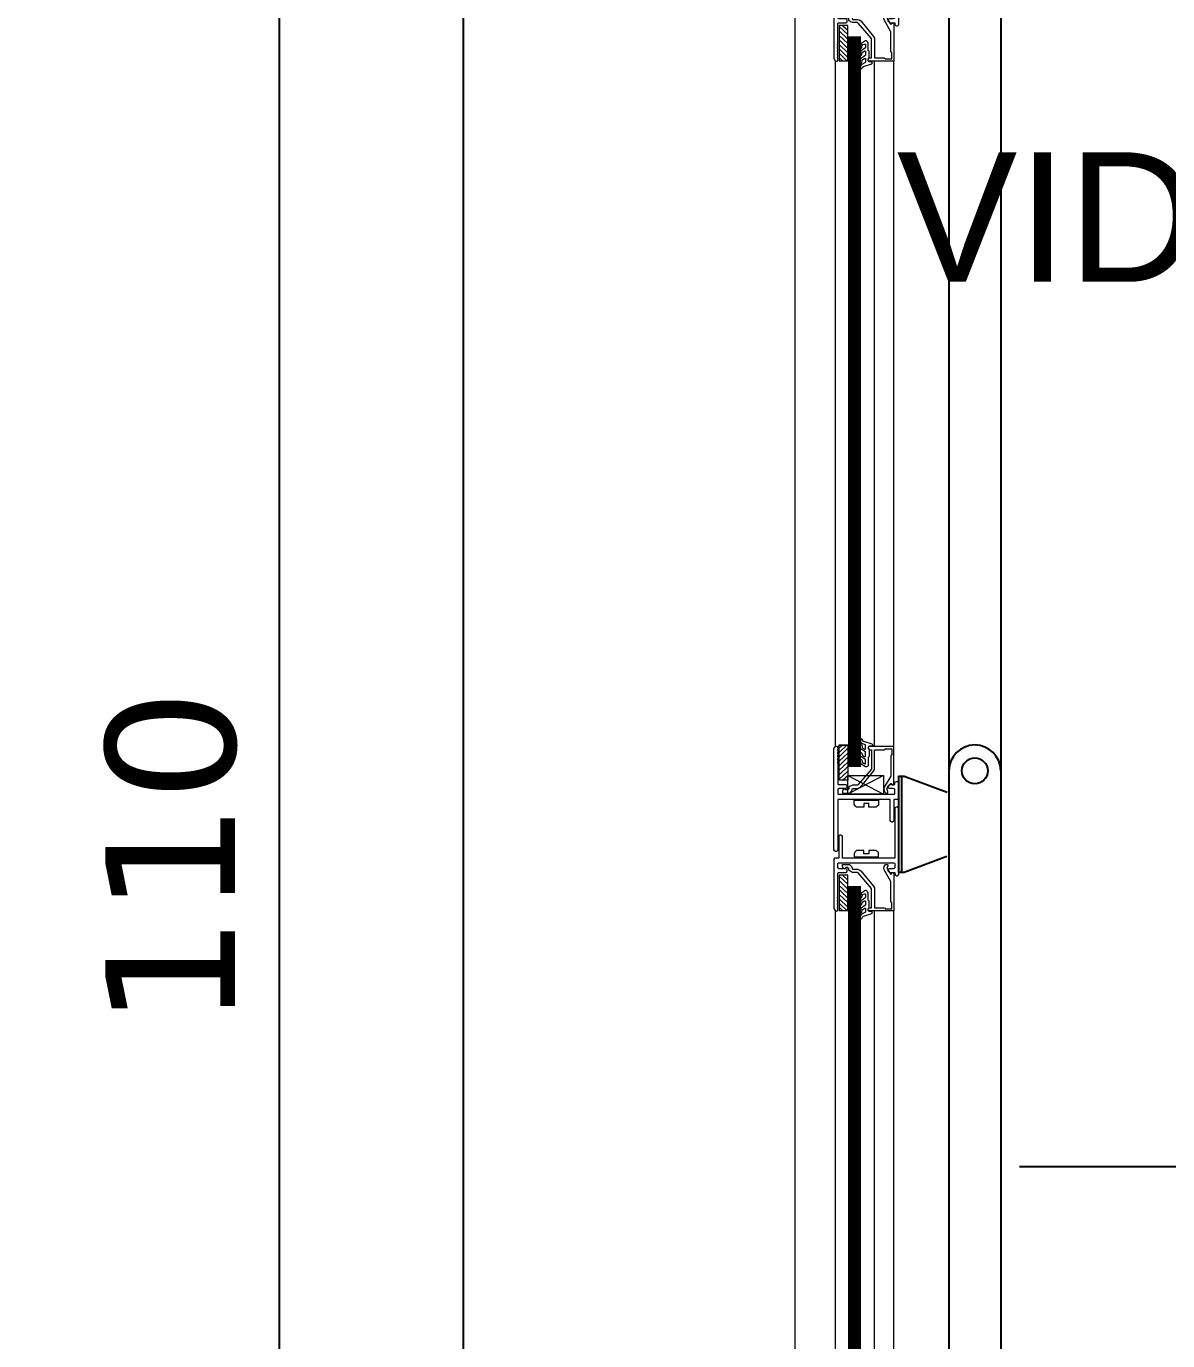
# Model space of a CAD drawing. Header units: inches. Extents: x 48 to 253, y 44 to 126.
# Drawn here: x 73.1211 to 73.4736, y 79.4505 to 79.8562 of the extents above; entities that cross this region are included whole.
import ezdxf

# ---------------------------------------------------------------- set-up
doc = ezdxf.new("R2010")
doc.units = ezdxf.units.IN
doc.header["$LTSCALE"] = 100
doc.header["$MEASUREMENT"] = 0
doc.set_wipeout_variables(frame=1)
doc.linetypes.add('ACAD_ISO07W100', pattern=[3, 0, -3])
for name, color, linetype in [('ARQ-ESQ-VISTA2', 1, 'Continuous'), ('ARQ-SMB-1_025', 1, 'Continuous'), ('ARQ-TXT-1_025', 2, 'Continuous'), ('ARQ_ESQUADRIA', 2, 'Continuous'), ('PRA', 1, 'Continuous')]:
    doc.layers.add(name, color=color, linetype=linetype)
doc.layers.add('HAT', color=8, linetype='Continuous', lineweight=15)
doc.styles.add('ESC-50-A20', font='arial.ttf', dxfattribs={"height": 0.1})
doc.styles.add('FNDE Texto Cota 0025', font='verdana.ttf', dxfattribs={"height": 0.04})
doc.dimstyles.new('FNDE 1-0025', dxfattribs={"dimscale": 5, "dimtxt": 0.04, "dimasz": 0.0035, "dimexe": 0.15, "dimexo": 0.15, "dimgap": 0.0025, "dimtad": 1, "dimzin": 1, "dimdsep": 46, "dimtxsty": 'FNDE Texto Cota 0025', "dimblk": 'tic', "dimcen": 0.015, "dimdle": 0.15, "dimse1": 1, "dimse2": 1, "dimclrd": 251, "dimclre": 251, "dimclrt": 256, "dimaunit": 1, "dimadec": 3, "dimazin": 0, "dimtfac": 1, "dimtix": 1, "dimtmove": 2, "dimatfit": 3, "dimfxl": 0.15, "dimtvp": 1, "dimtolj": 1, "dimtzin": 0, "dimarcsym": 0})

# ---------------------------------------------------------------- blocks, each defined once
blk = doc.blocks.new('perf02')
at = {"linetype": 'ACAD_ISO07W100'}
blk.add_wipeout([(-0.01686, 0.00096), (-0.01421, 0.00096), (-0.01421, -0.00995), (-0.01107, -0.01127), (-0.00694, -0.00648), (-0.00694, -0.00053), (-0.00727, -0.00086), (-0.00818, 0.00005), (-0.00777, 0.00047), (0, 0.00047), (-0.00008, -0.01127), (0.00033, -0.01127), (0.00033, -0.01061), (0.00083, -0.01028), (0.00132, -0.01061), (0.00149, -0.0389), (0.00132, -0.03923), (0.00083, -0.03939), (0.00066, -0.03939), (0, -0.03939), (0, -0.05013), (-0.0076, -0.05013), (-0.00719, -0.0503), (-0.00678, -0.0503), (-0.00661, -0.05063), (-0.00678, -0.05096), (-0.00942, -0.05179), (-0.00983, -0.05228), (-0.01008, -0.05261), (-0.01041, -0.05228), (-0.01041, -0.05179), (-0.01041, -0.04534), (-0.01008, -0.04468), (-0.00876, -0.04385), (-0.00843, -0.04385), (-0.00802, -0.04435), (-0.00793, -0.04683), (-0.0076, -0.04716), (-0.00769, -0.04923), (-0.00694, -0.04923), (-0.00694, -0.04336), (-0.01107, -0.0384), (-0.01438, -0.03923), (-0.01438, -0.05013), (-0.01686, -0.05013), (-0.01769, -0.0503), (-0.01818, -0.05013), (-0.01851, -0.04947), (-0.01851, -0.0002), (-0.01802, 0.00047), (-0.0176, 0.00055)], dxfattribs=at)
at = {"layer": 'HAT'}
for points in [[(-0.01851, -0.00006), (-0.01835, 0.00044), (-0.01769, 0.00077), (-0.01752, 0.0006), (-0.01736, 0.00027), (-0.01736, 0.00027), (-0.01736, -0.00023), (-0.01752, -0.00039), (-0.01736, -0.00056), (-0.01736, -0.00122), (-0.01752, -0.00138), (-0.01736, -0.00155), (-0.01736, -0.00221), (-0.01752, -0.00237), (-0.01736, -0.00254), (-0.01736, -0.0032), (-0.01752, -0.00337), (-0.01736, -0.00353), (-0.01736, -0.00419), (-0.01752, -0.00436), (-0.01736, -0.00452), (-0.01736, -0.0108), (-0.01719, -0.01113), (-0.01702, -0.01113), (-0.01488, -0.01113), (-0.01455, -0.0113), (-0.01455, -0.01163), (-0.01455, -0.01196), (-0.01455, -0.01213), (-0.01488, -0.01229), (-0.01702, -0.01229), (-0.01719, -0.01246), (-0.01736, -0.01279), (-0.01736, -0.01378), (-0.01719, -0.01411), (-0.01702, -0.01411), (-0.00017, -0.01411), (0.00017, -0.01411), (0.00033, -0.01378), (0.00033, -0.01279), (0.00017, -0.01246), (-0.00017, -0.01229), (-0.00149, -0.01229), (-0.00182, -0.01213), (-0.00182, -0.0118), (-0.00165, -0.01147), (-0.00149, -0.0113), (-0.00132, -0.01113), (0.00033, -0.01113), (0.00033, -0.01064), (0.00033, -0.01031), (0.00066, -0.01014), (0.00099, -0.01014), (0.00132, -0.01031), (0.00132, -0.01064), (0.00132, -0.01527), (0.00132, -0.0156), (0.00099, -0.01576), (0, -0.01576), (0, -0.02221), (-0.00017, -0.02254), (-0.00033, -0.02271), (-0.00066, -0.02271), (-0.00099, -0.02254), (-0.00116, -0.02221), (-0.00116, -0.02221), (-0.00116, -0.01576), (-0.01736, -0.01576), (-0.01736, -0.03124), (-0.01752, -0.03157), (-0.01769, -0.03174), (-0.01802, -0.03174), (-0.01835, -0.03157), (-0.01851, -0.03124), (-0.01851, -0.03124), (-0.01851, -0.03041), (-0.01851, -0.02942), (-0.01851, -0.02843), (-0.01851, -0.02744), (-0.01851, -0.02645), (-0.01851, -0.02562), (-0.01851, -0.02463), (-0.01851, -0.02304), (-0.01851, -0.02204), (-0.01851, -0.02105), (-0.01851, -0.02023), (-0.01851, -0.01923), (-0.01851, -0.01824), (-0.01851, -0.01725), (-0.01851, -0.01626), (-0.01851, -0.01543), (-0.01851, -0.01444), (-0.01851, -0.01345), (-0.01851, -0.01246), (-0.01851, -0.01147), (-0.01851, -0.01064), (-0.01851, -0.00965), (-0.01851, -0.00866), (-0.01851, -0.00766), (-0.01851, -0.00667), (-0.01851, -0.00585), (-0.01851, -0.00485), (-0.01851, -0.00386), (-0.01851, -0.00287), (-0.01851, -0.00188), (-0.01851, -0.00105), (-0.01851, -0.00006)], [(-0.01686, -0.00981), (-0.01686, 0.0011), (-0.01421, 0.0011), (-0.01421, -0.00981), (-0.01686, -0.00981)], [(-0.01686, -0.00122), (-0.01455, 0.0011)], [(-0.01686, 0.0001), (-0.01587, 0.0011)], [(-0.01686, -0.00254), (-0.01421, 0.0001)], [(-0.00777, 0.0006), (-0.00777, 0.0006), (-0.00777, 0.0006), (-0.00793, 0.00044), (-0.00793, -0.00006), (-0.00777, -0.00023), (-0.0076, -0.00039), (-0.00694, -0.00039), (-0.00694, -0.00618), (-0.00694, -0.00634), (-0.01107, -0.01113), (-0.01124, -0.0113), (-0.01273, -0.0113), (-0.01322, -0.01147), (-0.01355, -0.01163), (-0.01388, -0.01196), (-0.01388, -0.01246), (-0.01421, -0.01279), (-0.01488, -0.01279), (-0.01504, -0.01262), (-0.01521, -0.01246), (-0.0157, -0.01262), (-0.01587, -0.01312), (-0.01587, -0.01345), (-0.01587, -0.01378), (-0.0157, -0.01378), (-0.01421, -0.01378), (-0.01372, -0.01378), (-0.01339, -0.01345), (-0.01306, -0.01312), (-0.01289, -0.01262), (-0.01273, -0.01229), (-0.01124, -0.01229), (-0.01074, -0.01213), (-0.01025, -0.0118), (-0.00628, -0.007), (-0.00595, -0.00651), (-0.00595, -0.00618), (-0.00595, -0.00039), (-0.00298, -0.00039), (-0.00264, -0.00023), (-0.00264, -0.00006), (-0.00099, -0.00006), (-0.00066, -0.00006), (-0.00066, -0.00039), (-0.00066, -0.00204), (-0.00083, -0.00204), (-0.00099, -0.00237), (-0.00099, -0.00833), (-0.00099, -0.00849), (-0.00298, -0.01196), (-0.00314, -0.01246), (-0.00298, -0.01295), (-0.00264, -0.01361), (-0.00248, -0.01378), (-0.00198, -0.01378), (-0.00182, -0.01361), (-0.00182, -0.01328), (-0.00215, -0.01246), (-0.00116, -0.01097), (-0.00099, -0.0108), (-0.00083, -0.0108), (-0.00083, -0.0108), (-0.0005, -0.01113), (-0.00017, -0.0113), (0, -0.01097), (0, 0.0006), (0, 0.0006), (-0.00777, 0.0006)], [(-0.00793, 0.0001), (-0.00777, -0.00023), (-0.0076, -0.00039), (-0.0076, -0.00237), (-0.00777, -0.00254), (-0.00777, -0.00254), (-0.00777, -0.00254), (-0.00793, -0.00271), (-0.00793, -0.00271), (-0.00793, -0.00502), (-0.00793, -0.00535), (-0.0081, -0.00552), (-0.00843, -0.00568), (-0.00876, -0.00568), (-0.01008, -0.00485), (-0.01025, -0.00452), (-0.01041, -0.00419), (-0.01041, -0.0037), (-0.01008, -0.00337), (-0.00992, -0.00353), (-0.00992, -0.00353), (-0.00975, -0.00386), (-0.00975, -0.00419), (-0.00942, -0.00452), (-0.00893, -0.00469), (-0.00876, -0.00469), (-0.00876, -0.00452), (-0.00876, -0.00353), (-0.00876, -0.00337), (-0.01008, -0.00254), (-0.01008, -0.00254), (-0.01025, -0.00237), (-0.01041, -0.00204), (-0.01041, -0.00155), (-0.01008, -0.00122), (-0.00992, -0.00138), (-0.00975, -0.00171), (-0.00959, -0.00221), (-0.00893, -0.00254), (-0.00893, -0.00254), (-0.00876, -0.00237), (-0.00876, -0.00122), (-0.00876, -0.00105), (-0.01008, -0.00023), (-0.01025, -0.00006), (-0.01041, 0.00027), (-0.01041, 0.00093), (-0.01008, 0.00126), (-0.00992, 0.0011), (-0.00992, 0.0011), (-0.00975, 0.00027), (-0.00959, 0.0001), (-0.00893, -0.00023), (-0.00893, -0.00023), (-0.00876, -0.00023), (-0.00876, -0.00006), (-0.00876, -0.00006), (-0.00876, 0.00093), (-0.00876, 0.0011), (-0.00992, 0.00159), (-0.00992, 0.00159), (-0.01025, 0.00192), (-0.01025, 0.00225), (-0.01025, 0.00275), (-0.01008, 0.00308), (-0.00975, 0.00291), (-0.00975, 0.00291), (-0.00975, 0.00258), (-0.00942, 0.00225), (-0.00678, 0.00143), (-0.00645, 0.0011), (-0.00678, 0.00077), (-0.0076, 0.00077), (-0.00793, 0.00044), (-0.00793, 0.00044), (-0.00793, 0.0001), (-0.00793, 0.0001)], [(0, -0.01097), (0, 0.00044)], [(-0.01686, -0.00386), (-0.01421, -0.00138)], [(-0.01686, -0.00535), (-0.01421, -0.00271)], [(-0.01686, -0.00667), (-0.01421, -0.00419)], [(-0.01686, -0.00816), (-0.01421, -0.00552)], [(-0.01686, -0.00948), (-0.01421, -0.007)], [(-0.01587, -0.00981), (-0.01421, -0.00833)], [(-0.01438, -0.00981), (-0.01421, -0.00981)], [(-0.01421, -0.00828), (-0.00321, -0.01411)], [(-0.00321, -0.00828), (-0.01421, -0.01411)], [(-0.01421, -0.01411), (-0.01421, -0.00828), (-0.00321, -0.00828), (-0.00321, -0.01411), (-0.01421, -0.01411)], [(-0.00777, -0.01812), (-0.00777, -0.01696), (-0.00926, -0.01696), (-0.00926, -0.01812), (-0.01124, -0.01812), (-0.01124, -0.01812), (-0.01157, -0.01812), (-0.0119, -0.01779), (-0.01207, -0.01746), (-0.01223, -0.01713), (-0.01223, -0.01713), (-0.01223, -0.01597), (-0.00479, -0.01597), (-0.00479, -0.01713), (-0.00479, -0.01746), (-0.00512, -0.01779), (-0.00545, -0.01812), (-0.00579, -0.01812), (-0.00777, -0.01812)], [(-0.01587, -0.02719), (-0.01603, -0.02686), (-0.01636, -0.02669), (-0.01669, -0.02669), (-0.01702, -0.02686), (-0.01702, -0.02719), (-0.01702, -0.0338), (-0.01802, -0.0338), (-0.01835, -0.0338), (-0.01851, -0.03413), (-0.01851, -0.04934), (-0.01818, -0.05), (-0.01769, -0.05017), (-0.01736, -0.05), (-0.01736, -0.04967), (-0.01736, -0.04967), (-0.01736, -0.04917), (-0.01752, -0.04901), (-0.01736, -0.04884), (-0.01736, -0.04818), (-0.01752, -0.04802), (-0.01736, -0.04785), (-0.01736, -0.04719), (-0.01752, -0.04702), (-0.01736, -0.04686), (-0.01736, -0.0462), (-0.01752, -0.04603), (-0.01736, -0.04587), (-0.01736, -0.04521), (-0.01752, -0.04504), (-0.01736, -0.04488), (-0.01736, -0.0386), (-0.01719, -0.03826), (-0.01686, -0.03826), (-0.01488, -0.03826), (-0.01455, -0.0381), (-0.01438, -0.03777), (-0.01438, -0.03744), (-0.01455, -0.03727), (-0.01488, -0.03711), (-0.01686, -0.03711), (-0.01719, -0.03694), (-0.01736, -0.03678), (-0.01736, -0.03562), (-0.01719, -0.03529), (-0.01686, -0.03529), (-0.00017, -0.03529), (0.00017, -0.03529), (0.00033, -0.03562), (0.00033, -0.03678), (0.00017, -0.03694), (-0.00017, -0.03711), (-0.00149, -0.03711), (-0.00182, -0.03727), (-0.00182, -0.03777), (-0.00165, -0.03793), (-0.00149, -0.0381), (-0.00132, -0.03826), (0.00033, -0.03826), (0.00033, -0.03876), (0.0005, -0.03909), (0.00066, -0.03926), (0.00099, -0.03926), (0.00132, -0.03909), (0.00149, -0.03876), (0.00149, -0.01863), (0.00132, -0.0183), (0.00099, -0.01813), (0.00066, -0.01813), (0.00033, -0.0183), (0.00033, -0.01863), (0.00033, -0.0338), (-0.01587, -0.0338), (-0.01587, -0.02719)], [(-0.00777, -0.03149), (-0.00777, -0.03248), (-0.00926, -0.03248), (-0.00926, -0.03149), (-0.01124, -0.03149), (-0.01124, -0.03149), (-0.01157, -0.03149), (-0.0119, -0.03182), (-0.01207, -0.03198), (-0.01223, -0.03248), (-0.01223, -0.03248), (-0.01223, -0.03347), (-0.00479, -0.03347), (-0.00479, -0.03248), (-0.00479, -0.03198), (-0.00512, -0.03182), (-0.00545, -0.03149), (-0.00579, -0.03149), (-0.00777, -0.03149)], [(-0.00017, -0.05013), (-0.0076, -0.05013), (-0.00777, -0.05013), (-0.00793, -0.04997), (-0.00793, -0.04947), (-0.00777, -0.04931), (-0.0076, -0.04914), (-0.00694, -0.04914), (-0.00694, -0.04336), (-0.00694, -0.04319), (-0.01107, -0.0384), (-0.01124, -0.03823), (-0.01273, -0.03823), (-0.01322, -0.03807), (-0.01355, -0.0379), (-0.01388, -0.03757), (-0.01388, -0.03708), (-0.01421, -0.03675), (-0.01488, -0.03675), (-0.01504, -0.03691), (-0.01521, -0.03708), (-0.0157, -0.03691), (-0.01587, -0.03642), (-0.01587, -0.03592), (-0.01587, -0.03575), (-0.0157, -0.03575), (-0.01421, -0.03575), (-0.01372, -0.03575), (-0.01339, -0.03609), (-0.01306, -0.03642), (-0.01289, -0.03691), (-0.01273, -0.03724), (-0.01124, -0.03724), (-0.01074, -0.03741), (-0.01025, -0.03774), (-0.00628, -0.04253), (-0.00595, -0.04303), (-0.00595, -0.04336), (-0.00595, -0.04914), (-0.00298, -0.04914), (-0.00264, -0.04931), (-0.00264, -0.04947), (-0.00099, -0.04947), (-0.00066, -0.04947), (-0.00066, -0.04914), (-0.00066, -0.04749), (-0.00083, -0.04749), (-0.00099, -0.04716), (-0.00099, -0.04121), (-0.00099, -0.04104), (-0.00298, -0.03741), (-0.00314, -0.03691), (-0.00298, -0.03642), (-0.00264, -0.03592), (-0.00248, -0.03575), (-0.00198, -0.03575), (-0.00182, -0.03592), (-0.00182, -0.03625), (-0.00215, -0.03691), (-0.00116, -0.03856), (-0.00099, -0.03873), (-0.00083, -0.03873), (-0.00083, -0.03873), (-0.0005, -0.0384), (-0.00017, -0.03823), (0, -0.03856), (0, -0.04997), (0, -0.05013), (-0.00017, -0.05013)], [(-0.01686, -0.03909), (-0.01686, -0.05), (-0.01421, -0.05), (-0.01421, -0.03909), (-0.01686, -0.03909)], [(-0.01686, -0.03942), (-0.01421, -0.0419)], [(-0.01587, -0.03909), (-0.01421, -0.04058)], [(-0.01438, -0.03909), (-0.01421, -0.03909)], [(-0.01686, -0.04074), (-0.01421, -0.04339)], [(-0.01686, -0.04223), (-0.01421, -0.04471)], [(-0.01686, -0.04355), (-0.01421, -0.0462)], [(-0.00793, -0.04964), (-0.00777, -0.04931), (-0.0076, -0.04914), (-0.0076, -0.04716), (-0.00777, -0.04699), (-0.00777, -0.04699), (-0.00777, -0.04699), (-0.00793, -0.04683), (-0.00793, -0.04683), (-0.00793, -0.04452), (-0.0081, -0.04418), (-0.00826, -0.04402), (-0.00843, -0.04385), (-0.00876, -0.04385), (-0.01008, -0.04468), (-0.01025, -0.04501), (-0.01041, -0.04534), (-0.01041, -0.04584), (-0.01008, -0.04617), (-0.00992, -0.046), (-0.00992, -0.046), (-0.00992, -0.04567), (-0.00975, -0.04534), (-0.00959, -0.04501), (-0.00909, -0.04485), (-0.00876, -0.04485), (-0.00876, -0.04501), (-0.00876, -0.046), (-0.00893, -0.04617), (-0.01008, -0.04699), (-0.01008, -0.04699), (-0.01025, -0.04716), (-0.01041, -0.04749), (-0.01041, -0.04799), (-0.01008, -0.04832), (-0.00992, -0.04815), (-0.00992, -0.04782), (-0.00959, -0.04733), (-0.00909, -0.04699), (-0.00893, -0.04699), (-0.00876, -0.04716), (-0.00876, -0.04832), (-0.00893, -0.04848), (-0.01008, -0.04931), (-0.01025, -0.04947), (-0.01041, -0.0498), (-0.01041, -0.05047), (-0.01008, -0.0508), (-0.00992, -0.05063), (-0.00992, -0.05063), (-0.00975, -0.0498), (-0.00959, -0.04964), (-0.00909, -0.04931), (-0.00909, -0.04931), (-0.00876, -0.04931), (-0.00876, -0.04947), (-0.00876, -0.04947), (-0.00876, -0.05047), (-0.00893, -0.05063), (-0.00992, -0.05113), (-0.00992, -0.05113), (-0.01025, -0.05146), (-0.01041, -0.05179), (-0.01041, -0.05228), (-0.01008, -0.05261), (-0.00992, -0.05245), (-0.00992, -0.05245), (-0.00975, -0.05212), (-0.00942, -0.05179), (-0.00678, -0.05096), (-0.00661, -0.05063), (-0.00678, -0.0503), (-0.0076, -0.0503), (-0.00793, -0.04997), (-0.00793, -0.04997), (-0.00793, -0.04964), (-0.00793, -0.04964)], [(-0.01686, -0.04504), (-0.01421, -0.04752)], [(-0.01686, -0.04636), (-0.01421, -0.04901)], [(-0.01686, -0.04769), (-0.01455, -0.05)], [(-0.01686, -0.04901), (-0.01587, -0.05)]]:
    blk.add_lwpolyline(points, dxfattribs=at)
blk = doc.blocks.new('tic')
at = {"color": 251}
for p, q in [((0, -1), (0, 1)), ((-1, 0), (1, 0))]:
    blk.add_line(p, q, dxfattribs=at)
blk.add_line((-0.6, -0.6), (0.6, 0.6))
blk = doc.blocks.new('*D56')
at = {"layer": 'ARQ-SMB-1_025', "color": 251, "lineweight": -2, "ltscale": 10, "transparency": 16777216}
blk.add_line((73.19925, 79.0564), (73.19925, 80.14241), dxfattribs=at)
at = {"layer": 'DEFPOINTS', "color": 0, "ltscale": 10, "transparency": 16777216}
for p in [(73.19925, 80.15991), (73.25604, 80.15991), (73.23604, 79.0389)]:
    blk.add_point(p, dxfattribs=at)
at = {"layer": 'ARQ-SMB-1_025', "color": 251, "lineweight": -2, "ltscale": 10, "transparency": 16777216, "xscale": 0.0175, "yscale": 0.0175, "zscale": 0.0175}
for p, rotation in [((73.19925, 80.15991), 90), ((73.19925, 79.0389), 270)]:
    blk.add_blockref('tic', p, dxfattribs=dict(at, rotation=rotation))
at = {"layer": 'ARQ-SMB-1_025', "ltscale": 10, "transparency": 16777216, "insert": (73.1326, 79.59941), "char_height": 0.04, "attachment_point": 5, "rotation": 90, "style": 'FNDE Texto Cota 0025'}
blk.add_mtext('\\A1;\\P110', dxfattribs=at)

msp = doc.modelspace()

# ---------------------------------------------------------------- linework, layer by layer
at = {"color": 2}
msp.add_circle((73.41404, 79.62641), 0.004, dxfattribs=at)
at = {"layer": 'ARQ-ESQ-VISTA2'}
msp.add_line((73.25604, 80.15991), (73.25604, 79.03681), dxfattribs=at)
at = {"layer": 'ARQ_ESQUADRIA'}
for p, q in [((73.42204, 80.12491), (73.42204, 79.20018)), ((73.40604, 80.11093), (73.40604, 79.20856))]:
    msp.add_line(p, q, dxfattribs=at)
msp.add_arc((73.41404, 79.62641), 0.008, 0, 180, dxfattribs=at)
at = {"layer": 'HAT'}
msp.add_line((73.35839, 80.14377), (73.35843, 79.05037), dxfattribs=at)

# ---------------------------------------------------------------- block references
at = {"layer": 'ARQ_ESQUADRIA'}
msp.add_blockref('perf02', (73.38904, 79.89561), dxfattribs=at)

# ---------------------------------------------------------------- texts
at = {"layer": 'ARQ-TXT-1_025', "insert": (74.1195, 79.81737), "char_height": 0.04, "width": 0.6909079, "attachment_point": 3, "style": 'ESC-50-A20'}
msp.add_mtext('VIDRO LISO INCOLOR 6mm', dxfattribs=at)

# ---------------------------------------------------------------- dimensions: what is measured, and where the dimension line sits
at = {"layer": 'ARQ-SMB-1_025', "ltscale": 10}
dim = msp.add_linear_dim(base=(73.19925, 80.15991), p1=(73.23604, 79.0389), p2=(73.25604, 80.15991), angle=90, text='\\P110', dimstyle='FNDE 1-0025', override={"dimtxt": 0.05, "dimdec": 0, "dimlfac": 100, "dimtdec": 0}, dxfattribs=at)
dim.commit()
dim.dimension.update_dxf_attribs({"geometry": '*D56', "text_midpoint": (73.1326, 79.59941)})

# ---------------------------------------------------------------- leaders
msp.add_leader([(74.18386, 79.50417), (73.42787, 79.50417)], dimstyle='FNDE 1-0025', override={"dimtxt": 0.05, "dimdec": 0, "dimlfac": 100, "dimtdec": 0}, dxfattribs=at)

# ---------------------------------------------------------------- next in the draw order: linework, layer by layer
at = {"layer": 'HAT'}
for p, q in [((73.37104, 79.08678), (73.37104, 79.84542)), ((73.38304, 79.08681), (73.38304, 79.84548)), ((73.38904, 79.08679), (73.38904, 79.84548))]:
    msp.add_line(p, q, dxfattribs=at)

# ---------------------------------------------------------------- next in the draw order: block references
at = {"layer": 'ARQ_ESQUADRIA'}
msp.add_blockref('perf02', (73.38904, 79.63331), dxfattribs=at)

# ---------------------------------------------------------------- next in the draw order: linework, layer by layer
at = {"layer": 'ARQ_ESQUADRIA', "color": 9, "const_width": 0.004}
for points in [[(73.37691, 79.85313), (73.37691, 79.62763)], [(73.37691, 79.59083), (73.37691, 79.36533)]]:
    msp.add_lwpolyline(points, dxfattribs=at)
at = {"layer": 'ARQ_ESQUADRIA'}
msp.add_lwpolyline([(73.40538, 79.6), (73.39218, 79.59504), (73.39053, 79.59504), (73.39053, 79.62479), (73.39218, 79.62479), (73.40553, 79.61987)], dxfattribs=at)
at = {"layer": 'PRA', "ltscale": 10}
msp.add_line((73.39135, 79.62479), (73.39135, 79.59504), dxfattribs=at)

doc.saveas('drawing.dxf')
